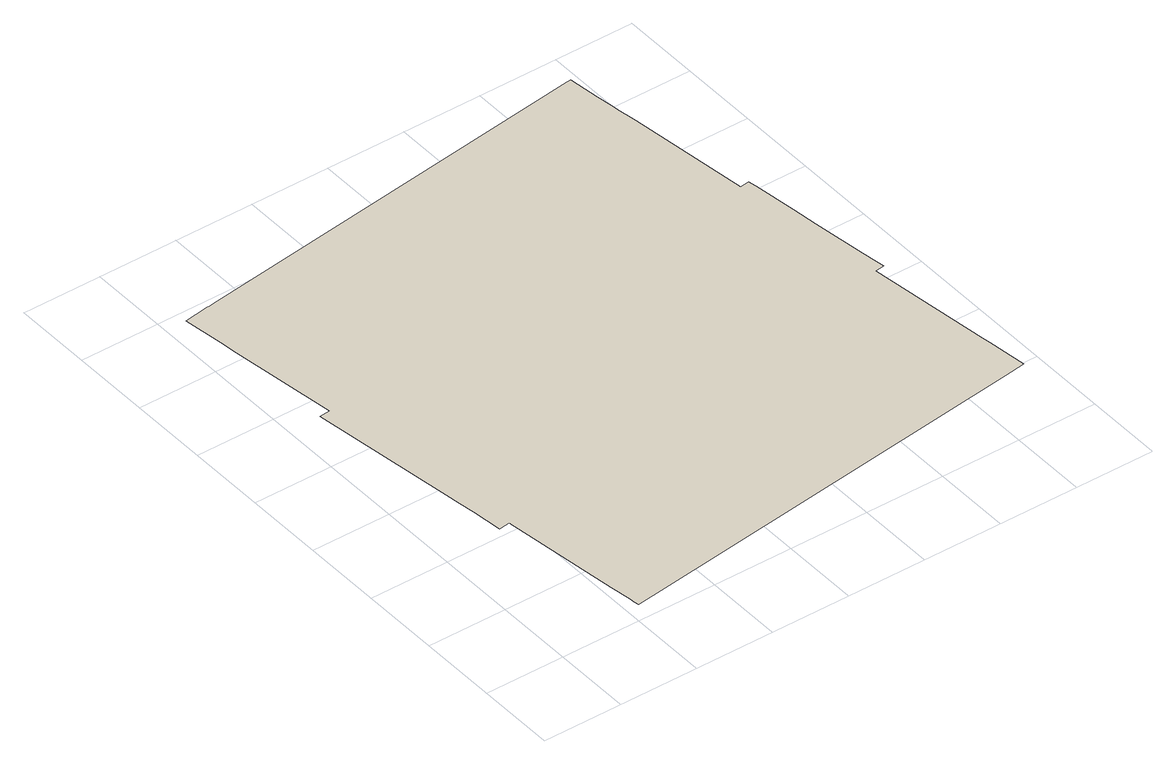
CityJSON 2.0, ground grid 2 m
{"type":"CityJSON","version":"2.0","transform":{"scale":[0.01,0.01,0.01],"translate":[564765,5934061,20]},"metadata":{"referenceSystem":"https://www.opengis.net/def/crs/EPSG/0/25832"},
"CityObjects":{
"building1":{"type":"Building","attributes":{"Grundfläche 2D":155.3,"Grundhöhe NN":20.35},"geometry":[{"type":"MultiSurface","lod":"0","boundaries":[[[0,1,2,3,4,5,6,7,8,9,10,11,12,13,14,15,16,17,18,19,20,21,22,23,24,25,26,27,28,29,30,31,32,33,34,35,36,37,38,39,40,41,42,43]]]}]}
},
"vertices":[
[140,539,35],[135,579,35],[85,948,35],[112,951,35],[73,1235,35],[70,1260,35],[67,1283,35],[64,1307,35],[61,1326,35],[55,1373,35],[119,1382,35],[123,1382,35],[136,1384,35],[1174,1526,35],[1184,1527,35],[1194,1449,35],[1194,1448,35],[1201,1401,35],[1203,1383,35],[1207,1358,35],[1210,1336,35],[1251,1027,35],[1274,1030,35],[1277,1010,35],[1292,900,35],[1301,833,35],[1319,696,35],[1325,657,35],[1328,634,35],[1305,631,35],[1347,318,35],[1350,296,35],[1355,257,35],[1356,252,35],[1363,196,35],[1310,189,35],[299,52,35],[234,43,35],[232,56,35],[231,69,35],[223,124,35],[183,425,35],[156,421,35],[146,499,35]
]}
